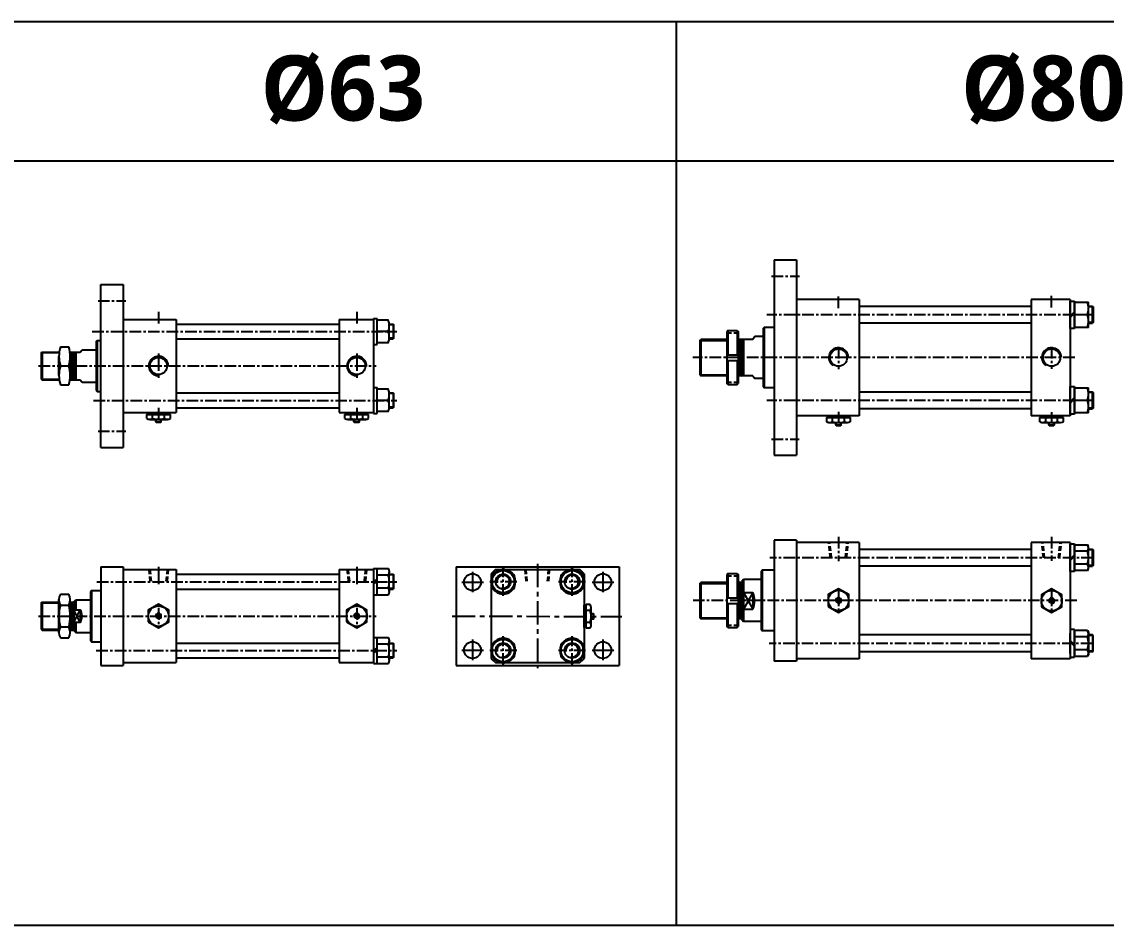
# Model space of a CAD drawing. Extents: x -819 to 4679, y 0 to 1986.
# Drawn here: x 1215 to 2380, y 1015 to 1986 of the extents above; entities that cross this region are included whole.
import ezdxf

# ---------------------------------------------------------------- set-up
doc = ezdxf.new("R2010")
doc.units = 0
doc.header["$LTSCALE"] = 10
doc.header["$MEASUREMENT"] = 0
for name, pattern in [('CENTER', [2, 1.25, -0.25, 0.25, -0.25]), ('CENTERX2', [4, 2.5, -0.5, 0.5, -0.5]), ('HIDDENX2', [0.75, 0.5, -0.25])]:
    doc.linetypes.add(name, pattern=pattern)
doc.layers.get('0').update_dxf_attribs({"linetype": 'CONTINUOUS'})
doc.layers.get('DEFPOINTS').update_dxf_attribs({"linetype": 'CONTINUOUS'})
for name, color, linetype in [('CEN', 1, 'CENTERX2'), ('CENTER', 1, 'CENTER'), ('DIM', 2, 'CONTINUOUS'), ('HID', 2, 'HIDDENX2'), ('ML', 7, 'CONTINUOUS')]:
    doc.layers.add(name, color=color, linetype=linetype)
doc.styles.add('문자', font='romans.shx')

# ---------------------------------------------------------------- blocks, each defined once
blk = doc.blocks.new('A$C04FF1368')
at = {"layer": 'ML'}
for p, q in [((14.5, 29.1), (2.5, 22.2)), ((26.5, 22.2), (14.5, 29.1)), ((2.5, 22.2), (2.5, 8.3)), ((26.5, 8.3), (26.5, 22.2)), ((2.5, 8.3), (14.5, 1.4)), ((14.5, 1.4), (26.5, 8.3))]:
    blk.add_line(p, q, dxfattribs=at)
at = {"layer": 'ML', "color": 1, "linetype": 'CENTER'}
for p, q in [((14.5, 0), (14.5, 30.5)), ((29, 15.2), (0, 15.2))]:
    blk.add_line(p, q, dxfattribs=at)
at = {"layer": 'ML'}
for radius in [12, 8.1, 8]:
    blk.add_circle((14.5, 15.2), radius, dxfattribs=at)
for start, end in [(94.4562, 145.5438), (34.4562, 85.5438), (154.4562, 205.5438), (334.4562, 25.5438), (214.4562, 265.5438), (274.4562, 325.5438)]:
    blk.add_arc((14.5, 15.2), 13.3, start, end, dxfattribs=at)
at = {"layer": 'ML', "color": 2}
blk.add_arc((14.5, 15.2), 6.92, 257.6643, 189.0156, dxfattribs=at)

msp = doc.modelspace()

# ---------------------------------------------------------------- linework, layer by layer
for p, q in [((4679.4, 1986.4), (0, 1986.4)), ((1918.4, 1015.4), (1918.4, 1986.4)), ((4679.4, 1836.4), (0, 1836.4)), ((1358.9, 1556.6), (1359.4, 1556.1)), ((1358.9, 1556.6), (1364.9, 1556.6)), ((1359.4, 1556.1), (1364.4, 1556.1)), ((1364.9, 1556.6), (1364.4, 1556.1)), ((1571.9, 1556.6), (1572.4, 1556.1)), ((1571.9, 1556.6), (1577.9, 1556.6)), ((1572.4, 1556.1), (1577.4, 1556.1)), ((1577.9, 1556.6), (1577.4, 1556.1)), ((2089.6, 1553.1), (2090.1, 1552.6)), ((2089.6, 1553.1), (2095.6, 1553.1)), ((2090.1, 1552.6), (2095.1, 1552.6)), ((2095.6, 1553.1), (2095.1, 1552.6)), ((2318.6, 1553.1), (2319.1, 1552.6)), ((2318.6, 1553.1), (2324.6, 1553.1)), ((2319.1, 1552.6), (2324.1, 1552.6)), ((2324.6, 1553.1), (2324.1, 1552.6)), ((1829.2, 1344.3), (1829.2, 1350.3)), ((1829.2, 1350.3), (1829.7, 1349.8)), ((1829.2, 1344.3), (1829.7, 1344.8)), ((1829.7, 1344.8), (1829.7, 1349.8)), ((4679.4, 1015.4), (0, 1015.4))]:
    msp.add_line(p, q)
at = {"color": 7, "linetype": 'Continuous'}
for p, q in [((1349.2, 1560.1), (1349.2, 1564.5)), ((1349.2, 1564.5), (1361.9, 1564.5)), ((1349.9, 1566.5), (1373.9, 1566.5)), ((1349.9, 1564.5), (1349.9, 1566.5)), ((1355.6, 1560.1), (1355.6, 1564.5)), ((1361.9, 1564.5), (1374.6, 1564.5)), ((1368.3, 1560.1), (1368.3, 1564.5)), ((1373.9, 1564.5), (1373.9, 1566.5)), ((1374.6, 1560.1), (1374.6, 1564.5)), ((1562.2, 1560.1), (1562.2, 1564.5)), ((1562.2, 1564.5), (1574.9, 1564.5)), ((1562.9, 1566.5), (1586.9, 1566.5)), ((1562.9, 1564.5), (1562.9, 1566.5)), ((1568.6, 1560.1), (1568.6, 1564.5)), ((1574.9, 1564.5), (1587.6, 1564.5)), ((1581.3, 1560.1), (1581.3, 1564.5)), ((1586.9, 1564.5), (1586.9, 1566.5)), ((1587.6, 1560.1), (1587.6, 1564.5)), ((2080.6, 1563), (2104.6, 1563)), ((2080.6, 1561), (2080.6, 1563)), ((2104.6, 1561), (2104.6, 1563)), ((2309.6, 1563), (2333.6, 1563)), ((2309.6, 1561), (2309.6, 1563)), ((2333.6, 1561), (2333.6, 1563)), ((1352.4, 1559.1), (1371.5, 1559.1)), ((1358.9, 1556.6), (1358.9, 1559.1)), ((1364.9, 1556.6), (1364.9, 1559.1)), ((1565.4, 1559.1), (1584.5, 1559.1)), ((1571.9, 1556.6), (1571.9, 1559.1)), ((1577.9, 1556.6), (1577.9, 1559.1)), ((2079.9, 1556.6), (2079.9, 1561)), ((2079.9, 1561), (2092.6, 1561)), ((2083, 1555.6), (2102.1, 1555.6)), ((2086.2, 1556.6), (2086.2, 1561)), ((2089.6, 1553.1), (2089.6, 1555.6)), ((2092.6, 1561), (2105.3, 1561)), ((2095.6, 1553.1), (2095.6, 1555.6)), ((2098.9, 1556.6), (2098.9, 1561)), ((2105.3, 1556.6), (2105.3, 1561)), ((2308.9, 1556.6), (2308.9, 1561)), ((2308.9, 1561), (2321.6, 1561)), ((2312, 1555.6), (2331.1, 1555.6)), ((2315.2, 1556.6), (2315.2, 1561)), ((2318.6, 1553.1), (2318.6, 1555.6)), ((2321.6, 1561), (2334.3, 1561)), ((2324.6, 1553.1), (2324.6, 1555.6)), ((2327.9, 1556.6), (2327.9, 1561)), ((2334.3, 1556.6), (2334.3, 1561)), ((1819.3, 1335.3), (1819.3, 1359.3)), ((1821.3, 1359.3), (1819.3, 1359.3)), ((1825.7, 1360), (1821.3, 1360)), ((1821.3, 1347.3), (1821.3, 1360)), ((1825.7, 1353.7), (1821.3, 1353.7)), ((1826.7, 1337.8), (1826.7, 1356.9)), ((1821.3, 1334.6), (1821.3, 1347.3)), ((1825.7, 1341), (1821.3, 1341)), ((1829.2, 1350.3), (1826.7, 1350.3)), ((1829.2, 1344.3), (1826.7, 1344.3)), ((1821.3, 1335.3), (1819.3, 1335.3)), ((1825.7, 1334.6), (1821.3, 1334.6))]:
    msp.add_line(p, q, dxfattribs=at)
for points in [[(2081.6, 1358.1), (2092.6, 1351.7), (2103.6, 1358.1), (2103.6, 1370.8), (2092.6, 1377.1), (2081.6, 1370.8)], [(2310.6, 1357.8), (2321.6, 1351.5), (2332.6, 1357.8), (2332.6, 1370.5), (2321.6, 1376.9), (2310.6, 1370.5)], [(2091.7, 1365.9), (2090.8, 1364.4), (2091.7, 1362.9), (2093.4, 1362.9), (2094.3, 1364.4), (2093.4, 1365.9)], [(2320.7, 1365.7), (2319.8, 1364.2), (2320.7, 1362.7), (2322.4, 1362.7), (2323.3, 1364.2), (2322.4, 1365.7)], [(1350.9, 1341.4), (1361.9, 1335), (1372.9, 1341.4), (1372.9, 1354.1), (1361.9, 1360.4), (1350.9, 1354.1)], [(1563.9, 1341.4), (1574.9, 1335), (1585.9, 1341.4), (1585.9, 1354.1), (1574.9, 1360.4), (1563.9, 1354.1)], [(1361.1, 1349.2), (1360.2, 1347.7), (1361.1, 1346.2), (1362.8, 1346.2), (1363.7, 1347.7), (1362.8, 1349.2)], [(1574.1, 1349.2), (1573.2, 1347.7), (1574.1, 1346.2), (1575.8, 1346.2), (1576.7, 1347.7), (1575.8, 1349.2)]]:
    msp.add_lwpolyline(points, close=True, dxfattribs=at)
for centre, radius in [((2092.6, 1364.4), 11), ((2092.6, 1364.4), 2.5), ((2321.6, 1364.2), 11), ((2321.6, 1364.2), 2.5), ((1361.9, 1347.7), 11), ((1574.9, 1347.7), 11), ((1361.9, 1347.7), 2.5), ((1574.9, 1347.7), 2.5)]:
    msp.add_circle(centre, radius, dxfattribs=at)
for centre, radius, start, end in [((1352.4, 1564.8), 5.62, 235.6158, 270), ((1352.4, 1564.8), 5.62, 235.6158, 304.3842), ((1361.9, 1580.1), 21, 252.412, 270), ((1361.9, 1580.1), 21, 270, 287.588), ((1371.5, 1564.8), 5.62, 235.6158, 304.3842), ((1565.4, 1564.8), 5.62, 235.6158, 270), ((1565.4, 1564.8), 5.62, 235.6158, 304.3842), ((1574.9, 1580.1), 21, 252.412, 270), ((1574.9, 1580.1), 21, 270, 287.588), ((1584.5, 1564.8), 5.62, 235.6158, 304.3842), ((2083, 1561.3), 5.62, 235.6158, 270), ((2083, 1561.3), 5.62, 235.6158, 304.3842), ((2092.6, 1576.6), 21, 252.412, 270), ((2092.6, 1576.6), 21, 270, 287.588), ((2102.1, 1561.3), 5.62, 235.6158, 304.3842), ((2312, 1561.3), 5.62, 235.6158, 270), ((2312, 1561.3), 5.62, 235.6158, 304.3842), ((2321.6, 1576.6), 21, 252.412, 270), ((2321.6, 1576.6), 21, 270, 287.588), ((2331.1, 1561.3), 5.62, 235.6158, 304.3842), ((1821.1, 1356.9), 5.62, 325.6158, 34.3842), ((1805.7, 1347.3), 21, 0, 17.588), ((1805.7, 1347.3), 21, 342.412, 0), ((1821.1, 1337.8), 5.62, 325.6158, 34.3842), ((1821.1, 1337.8), 5.62, 325.6158, 0)]:
    msp.add_arc(centre, radius, start, end, dxfattribs=at)
at = {"layer": 'CEN', "color": 1, "linetype": 'CENTER'}
for p, q in [((1296.9, 1686.5), (1326.9, 1686.5)), ((1361.9, 1674.5), (1361.9, 1661.5)), ((1574.9, 1674.5), (1574.9, 1661.5)), ((1290.6, 1653.5), (1617.9, 1653.5)), ((1232.9, 1616.5), (1595.9, 1616.5)), ((1291.9, 1579.5), (1617.9, 1579.5)), ((1361.9, 1571.5), (1361.9, 1557.5)), ((1574.9, 1571.5), (1574.9, 1557.5)), ((1296.9, 1546.5), (1326.9, 1546.5)), ((1295.5, 1384.7), (1617.9, 1384.7)), ((1361.9, 1356.7), (1361.9, 1338.7)), ((1574.9, 1356.7), (1574.9, 1338.7)), ((1232.9, 1347.7), (1595.9, 1347.7)), ((1294.9, 1310.7), (1617.9, 1310.7))]:
    msp.add_line(p, q, dxfattribs=at)
at = {"layer": 'CEN', "color": 1, "linetype": 'CENTER', "ltscale": 1.5}
for p, q in [((1361.9, 1630), (1361.9, 1603)), ((1574.9, 1630), (1574.9, 1603)), ((1361.9, 1400.7), (1361.9, 1380.7)), ((1574.9, 1400.7), (1574.9, 1380.7))]:
    msp.add_line(p, q, dxfattribs=at)
at = {"layer": 'CEN'}
for p, q in [((1769.3, 1403.7), (1769.3, 1291.7)), ((1699.3, 1395.4), (1699.3, 1373.5)), ((1839.3, 1395.4), (1839.3, 1373.5)), ((1687.8, 1384.2), (1711, 1384.2)), ((1827.8, 1384.2), (1851, 1384.2)), ((1677.3, 1347.7), (1859.8, 1347.2)), ((1699.3, 1322.4), (1699.3, 1300.5)), ((1839.3, 1322.4), (1839.3, 1300.5)), ((1687.8, 1311.2), (1711, 1311.2)), ((1827.8, 1311.2), (1851, 1311.2))]:
    msp.add_line(p, q, dxfattribs=at)
at = {"layer": 'CENTER'}
for p, q in [((2020.6, 1713), (2050.6, 1713)), ((2092.6, 1678.7), (2092.6, 1691.8)), ((2321.6, 1679.3), (2321.6, 1691.8)), ((2366.2, 1671.5), (2015.6, 1671.5)), ((2092.6, 1637), (2092.6, 1613.2)), ((2321.6, 1637), (2321.6, 1613.5)), ((2346.6, 1625.5), (1936, 1625.5)), ((2366.2, 1579.5), (2015.6, 1579.5)), ((2092.6, 1567.2), (2092.6, 1552.4)), ((2321.6, 1567), (2321.6, 1551.6)), ((2020.6, 1538), (2050.2, 1538)), ((2092.6, 1432.9), (2092.6, 1406.7)), ((2321.6, 1432.9), (2321.6, 1407.1)), ((2366, 1410.4), (2018.7, 1410.4)), ((2092.6, 1375.9), (2092.6, 1352.2)), ((2321.6, 1375.9), (2321.6, 1352.4)), ((2348.7, 1364.4), (1936.4, 1364.4)), ((2365.5, 1318.4), (2018.1, 1318.4))]:
    msp.add_line(p, q, dxfattribs=at)
at = {"layer": 'DEFPOINTS', "color": 0, "linetype": 'ByBlock'}
for p in [(1294.9, 1634), (1294.9, 1634), (1294.9, 1599), (1294.9, 1599), (1288.9, 1365.2), (1288.9, 1330.2)]:
    msp.add_point(p, dxfattribs=at)
at = {"layer": 'DIM'}
for p, q in [((1943.6, 1644), (1972.6, 1644)), ((1984.6, 1644), (1986.6, 1644)), ((1986.6, 1644), (1988.3, 1645)), ((1943.6, 1607), (1972.6, 1607)), ((1984.6, 1607), (1986.6, 1607)), ((1986.6, 1607), (1988.3, 1606)), ((1359.4, 1556.1), (1359.4, 1559.1)), ((1364.4, 1556.1), (1364.4, 1559.1)), ((1572.4, 1556.1), (1572.4, 1559.1)), ((1577.4, 1556.1), (1577.4, 1559.1)), ((2090.1, 1552.6), (2090.1, 1555.6)), ((2095.1, 1552.6), (2095.1, 1555.6)), ((2319.1, 1552.6), (2319.1, 1555.6)), ((2324.1, 1552.6), (2324.1, 1555.6)), ((1596.9, 1387.1), (1592.9, 1384.7)), ((1596.9, 1384.7), (1592.9, 1382.4)), ((1943.6, 1382.9), (1972.6, 1382.9)), ((1984.6, 1382.9), (1986.6, 1382.9)), ((1986.6, 1382.9), (1988.3, 1383.9)), ((1990.6, 1373.1), (2000.6, 1355.2)), ((2000.6, 1373.1), (1990.6, 1355.2)), ((1277.7, 1341), (1270.9, 1354.5)), ((1270.9, 1341), (1277.7, 1354.5)), ((1829.7, 1349.8), (1826.7, 1349.8)), ((1829.7, 1344.8), (1826.7, 1344.8)), ((1943.6, 1345.9), (1972.6, 1345.9)), ((1984.6, 1345.9), (1986.6, 1345.9)), ((1986.6, 1345.9), (1988.3, 1344.9)), ((1596.9, 1313.1), (1592.9, 1310.7)), ((1596.9, 1310.7), (1592.9, 1308.4))]:
    msp.add_line(p, q, dxfattribs=at)
for centre, radius, start, end in [((2092.6, 1625.5), 10.5, 0, 235.5546), ((2321.6, 1625.5), 10.5, 0, 235.5546), ((1361.9, 1616.5), 10.5, 356.1774, 273.8226), ((1574.9, 1616.5), 10.5, 356.1774, 273.8226), ((2092.6, 1364.4), 3, 270, 180), ((2321.6, 1364.2), 3, 270, 180), ((1361.9, 1347.7), 3, 270, 180), ((1574.9, 1347.7), 3, 270, 180)]:
    msp.add_arc(centre, radius, start, end, dxfattribs=at)
at = {"layer": 'HID'}
for p, q in [((1972.6, 1652), (1984.6, 1652)), ((1972.6, 1599), (1984.6, 1599)), ((2083.8, 1410.4), (2082.1, 1426.9)), ((2085.1, 1410.4), (2083.3, 1426.9)), ((2100, 1410.4), (2101.8, 1426.9)), ((2101.3, 1410.4), (2103.1, 1426.9)), ((2312.8, 1410.4), (2311.1, 1426.9)), ((2314.1, 1410.4), (2312.3, 1426.9)), ((2329, 1410.4), (2330.8, 1426.9)), ((2330.3, 1410.4), (2332.1, 1426.9)), ((1351.4, 1397.7), (1352.8, 1384.7)), ((1352.7, 1397.7), (1354, 1384.7)), ((1371.2, 1397.7), (1369.8, 1384.7)), ((1372.4, 1397.7), (1371.1, 1384.7)), ((1564.4, 1397.7), (1565.8, 1384.7)), ((1565.7, 1397.7), (1567, 1384.7)), ((1584.2, 1397.7), (1582.8, 1384.7)), ((1585.4, 1397.7), (1584.1, 1384.7)), ((1755.5, 1397.7), (1756.7, 1383.7)), ((1756.6, 1397.7), (1757.8, 1383.7)), ((1780.7, 1397.7), (1779.5, 1383.7)), ((1781.9, 1397.7), (1780.7, 1383.7)), ((1972.6, 1390.9), (1984.6, 1390.9)), ((1972.6, 1337.9), (1984.6, 1337.9))]:
    msp.add_line(p, q, dxfattribs=at)
at = {"layer": 'ML', "color": 0}
for p, q in [((2023.6, 1730.5), (2023.6, 1662)), ((2023.6, 1730.5), (2047.6, 1730.5)), ((2047.6, 1730.5), (2047.6, 1520.5)), ((1299.9, 1704), (1323.9, 1704)), ((1299.9, 1529), (1299.9, 1704)), ((1323.9, 1704), (1323.9, 1529)), ((2023.6, 1688), (2023.6, 1520.5)), ((2114.6, 1688), (2047.6, 1688)), ((2114.6, 1688), (2114.6, 1563)), ((2299.6, 1680.5), (2114.6, 1680.5)), ((2341.6, 1688), (2299.6, 1688)), ((2299.6, 1688), (2299.6, 1563)), ((2341.6, 1688), (2341.6, 1563)), ((2341.6, 1656.7), (2341.6, 1686.3)), ((2341.6, 1686.3), (2346.2, 1686.3)), ((2341.6, 1662), (2341.6, 1681)), ((2346.2, 1686.3), (2346.2, 1656.7)), ((2346.2, 1657.7), (2346.2, 1685.4)), ((2346.2, 1658), (2346.2, 1685)), ((2346.2, 1685), (2361.2, 1685)), ((2361.2, 1658), (2361.2, 1685)), ((2365.5, 1680.5), (2361.2, 1680.5)), ((2366.2, 1679.9), (2361.2, 1679.9)), ((2362.2, 1680.5), (2365.5, 1680.5)), ((2365.5, 1680.5), (2366.2, 1679.9)), ((2365.5, 1662.5), (2365.5, 1680.5)), ((2366.2, 1679.9), (2366.2, 1663.1)), ((1592.9, 1667.5), (1592.9, 1565.5)), ((1592.9, 1667.5), (1596.9, 1667.5)), ((1596.9, 1639.5), (1596.9, 1667.5)), ((2346.2, 1674.6), (2341.6, 1670)), ((2346.2, 1673.1), (2341.6, 1668.5)), ((2359.9, 1671.5), (2346.2, 1671.5)), ((1323.9, 1666.5), (1380.9, 1666.5)), ((1380.9, 1666.5), (1380.9, 1566.5)), ((1380.9, 1661.5), (1555.9, 1661.5)), ((1555.9, 1666.5), (1555.9, 1566.5)), ((1555.9, 1666.5), (1592.9, 1666.5)), ((1608.9, 1665.7), (1596.9, 1665.7)), ((1609.8, 1661.5), (1614.2, 1661.5)), ((1614.9, 1660.8), (1609.9, 1660.8)), ((1609.9, 1647.5), (1609.9, 1659.6)), ((1614.2, 1661.5), (1614.2, 1645.5)), ((1614.2, 1661.5), (1614.9, 1660.8)), ((1614.9, 1646.3), (1614.9, 1660.8)), ((2012.6, 1658), (2011.6, 1657)), ((2011.6, 1657), (2011.6, 1594)), ((2023.6, 1658), (2012.6, 1658)), ((2012.6, 1658), (2012.6, 1593)), ((2299.6, 1662.5), (2114.6, 1662.5)), ((2346.2, 1656.7), (2341.6, 1656.7)), ((2361.2, 1658), (2346.2, 1658)), ((2366.2, 1663.1), (2361.2, 1663.1)), ((2365.5, 1662.5), (2361.2, 1662.5)), ((2362.2, 1662.5), (2365.5, 1662.5)), ((2366.2, 1663.1), (2365.5, 1662.5)), ((1295.9, 1644), (1294.9, 1643)), ((1295.9, 1644), (1299.9, 1644)), ((1295.9, 1644), (1295.9, 1589)), ((1380.9, 1645.5), (1555.9, 1645.5)), ((1608.9, 1653.5), (1596.9, 1653.5)), ((1609.8, 1645.5), (1614.2, 1645.5)), ((1614.9, 1646.3), (1609.9, 1646.3)), ((1614.9, 1646.3), (1614.2, 1645.5)), ((1943.6, 1644), (1944.6, 1645)), ((1943.6, 1644), (1943.6, 1607)), ((1972.6, 1645), (1944.6, 1645)), ((1944.6, 1645), (1944.6, 1606)), ((1973.6, 1654.5), (1972.6, 1653.5)), ((1972.6, 1653.5), (1972.6, 1597.5)), ((1973.6, 1654.5), (1983.6, 1654.5)), ((1973.6, 1654.5), (1973.6, 1628.5)), ((1983.6, 1654.5), (1984.6, 1653.5)), ((1983.6, 1654.5), (1983.6, 1628.5)), ((1984.6, 1653.5), (1984.6, 1597.5)), ((2000.6, 1645), (1984.6, 1645)), ((1984.6, 1645), (1984.6, 1606)), ((1986.6, 1645), (1986.6, 1606)), ((1988.6, 1645), (1988.6, 1606)), ((1990.6, 1645), (1990.6, 1606)), ((2002.6, 1648), (2000.6, 1645)), ((2011.6, 1648), (2002.6, 1648)), ((1256.4, 1636.9), (1265.4, 1636.9)), ((1277.7, 1631.5), (1279.7, 1634)), ((1279.7, 1634), (1294.9, 1634)), ((1294.9, 1643), (1294.9, 1590)), ((1592.9, 1639.5), (1596.9, 1639.5)), ((1608.9, 1641.4), (1596.9, 1641.4)), ((1235.9, 1630.8), (1236.7, 1631.5)), ((1235.9, 1630.8), (1235.9, 1602.3)), ((1235.9, 1630.8), (1255.2, 1630.8)), ((1236.7, 1631.5), (1236.7, 1601.5)), ((1236.7, 1631.5), (1255.3, 1631.5)), ((1254.9, 1606.4), (1254.9, 1626.7)), ((1266.6, 1631.5), (1277.7, 1631.5)), ((1266.7, 1630.8), (1268.9, 1630.8)), ((1266.9, 1606.4), (1266.9, 1626.7)), ((1268.9, 1631.5), (1268.9, 1601.5)), ((1268.9, 1630.8), (1270.2, 1631.5)), ((1270.9, 1631.5), (1270.9, 1601.5)), ((1272.9, 1631.5), (1272.9, 1601.5)), ((1972.6, 1628.5), (1984.6, 1628.5)), ((1972.6, 1622.5), (1984.6, 1622.5)), ((1973.6, 1622.5), (1973.6, 1596.5)), ((1983.6, 1622.5), (1983.6, 1596.5)), ((1256.4, 1616.5), (1265.4, 1616.5)), ((1235.9, 1602.3), (1255.2, 1602.3)), ((1235.9, 1602.3), (1236.7, 1601.5)), ((1236.7, 1601.5), (1255.3, 1601.5)), ((1266.6, 1601.5), (1277.7, 1601.5)), ((1266.7, 1602.3), (1268.9, 1602.3)), ((1268.9, 1602.3), (1270.2, 1601.5)), ((1277.7, 1601.5), (1279.7, 1599)), ((1279.7, 1599), (1294.9, 1599)), ((1943.6, 1607), (1944.6, 1606)), ((1972.6, 1606), (1944.6, 1606)), ((1973.6, 1596.5), (1972.6, 1597.5)), ((1983.6, 1596.5), (1984.6, 1597.5)), ((2000.6, 1606), (1984.6, 1606)), ((2000.6, 1606), (2002.6, 1603)), ((2011.6, 1603), (2002.6, 1603)), ((1256.4, 1596.2), (1265.4, 1596.2)), ((1294.9, 1590), (1295.9, 1589)), ((1295.9, 1589), (1299.9, 1589)), ((1380.9, 1587.5), (1555.9, 1587.5)), ((1592.9, 1593.5), (1596.9, 1593.5)), ((1596.9, 1565.5), (1596.9, 1593.5)), ((1608.9, 1591.7), (1596.9, 1591.7)), ((1609.8, 1587.5), (1614.2, 1587.5)), ((1614.9, 1586.8), (1609.9, 1586.8)), ((1609.9, 1573.5), (1609.9, 1585.6)), ((1614.2, 1587.5), (1614.2, 1571.5)), ((1614.2, 1587.5), (1614.9, 1586.8)), ((1614.9, 1572.3), (1614.9, 1586.8)), ((1973.6, 1596.5), (1983.6, 1596.5)), ((2011.6, 1594), (2012.6, 1593)), ((2023.6, 1593), (2012.6, 1593)), ((2299.6, 1588.5), (2114.6, 1588.5)), ((2341.6, 1564.7), (2341.6, 1594.3)), ((2341.6, 1594.3), (2346.2, 1594.3)), ((2341.6, 1570), (2341.6, 1589)), ((2346.2, 1594.3), (2346.2, 1564.7)), ((2346.2, 1565.7), (2346.2, 1593.4)), ((2346.2, 1566), (2346.2, 1593)), ((2346.2, 1593), (2361.2, 1593)), ((2361.2, 1566), (2361.2, 1593)), ((2365.5, 1588.5), (2361.2, 1588.5)), ((2366.2, 1587.9), (2361.2, 1587.9)), ((2362.2, 1588.5), (2365.5, 1588.5)), ((2365.5, 1588.5), (2366.2, 1587.9)), ((2365.5, 1570.5), (2365.5, 1588.5)), ((2366.2, 1587.9), (2366.2, 1571.1)), ((1608.9, 1579.5), (1596.9, 1579.5)), ((2346.2, 1582.6), (2341.6, 1578)), ((2346.2, 1581.1), (2341.6, 1576.5)), ((2359.9, 1579.5), (2346.2, 1579.5)), ((1323.9, 1566.5), (1380.9, 1566.5)), ((1380.9, 1571.5), (1555.9, 1571.5)), ((1555.9, 1566.5), (1592.9, 1566.5)), ((1592.9, 1565.5), (1596.9, 1565.5)), ((1608.9, 1567.4), (1596.9, 1567.4)), ((1609.8, 1571.5), (1614.2, 1571.5)), ((1614.9, 1572.3), (1609.9, 1572.3)), ((1614.9, 1572.3), (1614.2, 1571.5)), ((2114.6, 1563), (2047.6, 1563)), ((2299.6, 1570.5), (2114.6, 1570.5)), ((2341.6, 1563), (2299.6, 1563)), ((2346.2, 1564.7), (2341.6, 1564.7)), ((2361.2, 1566), (2346.2, 1566)), ((2366.2, 1571.1), (2361.2, 1571.1)), ((2365.5, 1570.5), (2361.2, 1570.5)), ((2362.2, 1570.5), (2365.5, 1570.5)), ((2366.2, 1571.1), (2365.5, 1570.5)), ((1299.9, 1529), (1323.9, 1529)), ((2023.6, 1520.5), (2047.6, 1520.5)), ((2047.6, 1429.4), (2023.6, 1429.4)), ((2023.6, 1429.4), (2023.6, 1299.4)), ((2023.6, 1426.9), (2023.6, 1301.9)), ((2047.6, 1429.4), (2047.6, 1299.4)), ((2114.6, 1426.9), (2047.6, 1426.9)), ((2114.6, 1426.9), (2114.6, 1301.9)), ((2341.6, 1426.9), (2299.6, 1426.9)), ((2299.6, 1426.9), (2299.6, 1301.9)), ((2341.6, 1426.9), (2341.6, 1301.9)), ((2341.6, 1395.6), (2341.6, 1425.2)), ((2341.6, 1425.2), (2346.2, 1425.2)), ((2346.2, 1425.2), (2346.2, 1395.6)), ((2346.2, 1396.6), (2346.2, 1424.3)), ((2346.2, 1424.3), (2360.1, 1424.3)), ((2361.2, 1422.4), (2360.1, 1424.3)), ((2361.2, 1398.4), (2361.2, 1422.4)), ((2299.6, 1419.4), (2114.6, 1419.4)), ((2299.6, 1416.4), (2299.6, 1312.4)), ((2341.6, 1399.5), (2341.6, 1421.4)), ((2346.2, 1413.5), (2341.6, 1408.9)), ((2346.2, 1412), (2341.6, 1407.4)), ((2360.1, 1417.4), (2346.2, 1417.4)), ((2365.5, 1419.4), (2361.2, 1419.4)), ((2366.2, 1418.8), (2361.2, 1418.8)), ((2362.2, 1419.4), (2365.5, 1419.4)), ((2365.5, 1419.4), (2366.2, 1418.8)), ((2365.5, 1401.4), (2365.5, 1419.4)), ((2366.2, 1418.8), (2366.2, 1402)), ((1299.9, 1400.7), (1323.9, 1400.7)), ((1299.9, 1400.7), (1299.9, 1294.7)), ((1323.9, 1400.7), (1323.9, 1294.7)), ((1592.9, 1398.7), (1592.9, 1296.7)), ((1592.9, 1398.7), (1608.9, 1398.7)), ((1596.9, 1370.7), (1596.9, 1398.7)), ((1681.8, 1400.7), (1856.8, 1400.7)), ((1681.8, 1400.7), (1681.8, 1294.7)), ((1856.8, 1400.7), (1856.8, 1294.7)), ((2299.6, 1401.4), (2114.6, 1401.4)), ((2360.1, 1403.5), (2346.2, 1403.5)), ((2366.2, 1402), (2361.2, 1402)), ((2365.5, 1401.4), (2361.2, 1401.4)), ((2362.2, 1401.4), (2365.5, 1401.4)), ((2366.2, 1402), (2365.5, 1401.4)), ((1323.9, 1397.7), (1380.9, 1397.7)), ((1380.9, 1397.7), (1380.9, 1297.7)), ((1380.9, 1392.7), (1555.9, 1392.7)), ((1555.9, 1397.7), (1555.9, 1297.7)), ((1555.9, 1397.7), (1592.9, 1397.7)), ((1608.9, 1391.7), (1596.9, 1391.7)), ((1609.9, 1374.2), (1609.9, 1395.2)), ((1609.9, 1392.7), (1614.2, 1392.7)), ((1614.9, 1392), (1609.9, 1392)), ((1614.2, 1392.7), (1614.2, 1376.7)), ((1614.2, 1392.7), (1614.9, 1392)), ((1614.9, 1377.5), (1614.9, 1392)), ((1719.3, 1393.1), (1719.3, 1302.4)), ((1724, 1397.7), (1814.7, 1397.7)), ((1819.3, 1393.1), (1819.3, 1302.4)), ((1973.6, 1393.4), (1972.6, 1392.4)), ((1972.6, 1392.4), (1972.6, 1336.4)), ((1973.6, 1393.4), (1983.6, 1393.4)), ((1973.6, 1393.4), (1973.6, 1367.4)), ((1983.6, 1393.4), (1984.6, 1392.4)), ((1983.6, 1393.4), (1983.6, 1367.4)), ((1984.6, 1392.4), (1984.6, 1336.4)), ((1990.6, 1386.9), (1988.6, 1384.9)), ((2009.6, 1386.9), (1990.6, 1386.9)), ((1990.6, 1386.9), (1990.6, 1341.9)), ((2010.6, 1396.9), (2009.6, 1395.9)), ((2009.6, 1395.9), (2009.6, 1332.9)), ((2023.6, 1396.9), (2010.6, 1396.9)), ((2010.6, 1396.9), (2010.6, 1331.9)), ((2346.2, 1395.6), (2341.6, 1395.6)), ((2360.1, 1396.6), (2346.2, 1396.6)), ((2360.1, 1396.6), (2361.2, 1398.4)), ((1289.9, 1375.2), (1288.9, 1374.2)), ((1289.9, 1375.2), (1299.9, 1375.2)), ((1289.9, 1375.2), (1289.9, 1320.2)), ((1380.9, 1376.7), (1555.9, 1376.7)), ((1608.9, 1377.7), (1596.9, 1377.7)), ((1614.9, 1377.5), (1609.9, 1377.5)), ((1609.9, 1376.7), (1614.2, 1376.7)), ((1614.9, 1377.5), (1614.2, 1376.7)), ((1943.6, 1382.9), (1944.6, 1383.9)), ((1943.6, 1382.9), (1943.6, 1345.9)), ((1972.6, 1383.9), (1944.6, 1383.9)), ((1944.6, 1383.9), (1944.6, 1344.9)), ((1988.6, 1383.9), (1984.6, 1383.9)), ((1984.6, 1383.9), (1984.6, 1344.9)), ((1986.6, 1383.9), (1986.6, 1344.9)), ((1988.6, 1384.9), (1988.6, 1343.9)), ((1254.9, 1330.1), (1254.9, 1365.4)), ((1256.4, 1371.2), (1265.4, 1371.2)), ((1266.9, 1330.1), (1266.9, 1365.4)), ((1266.9, 1330.1), (1266.9, 1365.4)), ((1270.9, 1363.2), (1272.9, 1365.2)), ((1272.9, 1365.2), (1288.9, 1365.2)), ((1272.9, 1365.2), (1272.9, 1354.5)), ((1288.9, 1374.2), (1288.9, 1321.2)), ((1592.9, 1370.7), (1608.9, 1370.7)), ((1972.6, 1367.4), (1984.6, 1367.4)), ((1990.6, 1373.1), (2000.6, 1373.1)), ((2000.6, 1373.1), (2000.6, 1355.2)), ((1235.9, 1362), (1236.7, 1362.7)), ((1235.9, 1362), (1235.9, 1333.5)), ((1235.9, 1362), (1254.9, 1362)), ((1236.7, 1362.7), (1236.7, 1332.7)), ((1236.7, 1362.7), (1254.9, 1362.7)), ((1256.4, 1359.5), (1265.4, 1359.5)), ((1266.9, 1362.7), (1270.9, 1362.7)), ((1266.9, 1362), (1268.9, 1362)), ((1268.9, 1362.7), (1268.9, 1332.7)), ((1268.9, 1362), (1270.2, 1362.7)), ((1270.9, 1363.2), (1270.9, 1332.2)), ((1270.9, 1354.5), (1277.7, 1354.5)), ((1277.7, 1354.5), (1277.7, 1341)), ((1972.6, 1361.4), (1984.6, 1361.4)), ((1973.6, 1361.4), (1973.6, 1335.4)), ((1983.6, 1361.4), (1983.6, 1335.4)), ((1990.6, 1355.2), (2000.6, 1355.2)), ((1277.7, 1341), (1270.9, 1341)), ((1272.9, 1341), (1272.9, 1330.2)), ((1943.6, 1345.9), (1944.6, 1344.9)), ((1972.6, 1344.9), (1944.6, 1344.9)), ((1988.6, 1344.9), (1984.6, 1344.9)), ((1988.6, 1343.9), (1990.6, 1341.9)), ((2009.6, 1341.9), (1990.6, 1341.9)), ((1235.9, 1333.5), (1254.9, 1333.5)), ((1235.9, 1333.5), (1236.7, 1332.7)), ((1236.7, 1332.7), (1254.9, 1332.7)), ((1256.4, 1336), (1265.4, 1336)), ((1266.9, 1333.5), (1268.9, 1333.5)), ((1266.9, 1332.7), (1270.9, 1332.7)), ((1268.9, 1333.5), (1270.2, 1332.7)), ((1270.9, 1332.2), (1272.9, 1330.2)), ((1272.9, 1330.2), (1288.9, 1330.2)), ((1973.6, 1335.4), (1972.6, 1336.4)), ((1973.6, 1335.4), (1983.6, 1335.4)), ((1983.6, 1335.4), (1984.6, 1336.4)), ((2009.6, 1332.9), (2010.6, 1331.9)), ((2023.6, 1331.9), (2010.6, 1331.9)), ((2346.2, 1333.2), (2341.6, 1333.2)), ((2341.6, 1333.2), (2341.6, 1303.6)), ((2341.6, 1307.5), (2341.6, 1329.4)), ((2346.2, 1303.6), (2346.2, 1333.2)), ((2360.1, 1332.3), (2346.2, 1332.3)), ((2346.2, 1332.3), (2346.2, 1304.6)), ((2360.1, 1332.3), (2361.2, 1330.4)), ((2361.2, 1330.4), (2361.2, 1306.4)), ((1256.4, 1324.2), (1265.4, 1324.2)), ((1288.9, 1321.2), (1289.9, 1320.2)), ((1289.9, 1320.2), (1299.9, 1320.2)), ((1380.9, 1318.7), (1555.9, 1318.7)), ((1592.9, 1324.7), (1608.9, 1324.7)), ((1596.9, 1296.7), (1596.9, 1324.7)), ((1608.9, 1317.7), (1596.9, 1317.7)), ((1609.9, 1300.2), (1609.9, 1321.2)), ((1609.9, 1318.7), (1614.2, 1318.7)), ((1614.9, 1318), (1609.9, 1318)), ((1614.2, 1318.7), (1614.2, 1302.7)), ((1614.2, 1318.7), (1614.9, 1318)), ((1614.9, 1303.5), (1614.9, 1318)), ((2299.6, 1327.4), (2114.6, 1327.4)), ((2346.2, 1316.9), (2341.6, 1321.5)), ((2346.2, 1315.4), (2341.6, 1320)), ((2360.1, 1325.4), (2346.2, 1325.4)), ((2365.5, 1327.5), (2361.2, 1327.5)), ((2366.2, 1326.8), (2361.2, 1326.8)), ((2362.2, 1327.5), (2365.5, 1327.5)), ((2366.2, 1326.8), (2365.5, 1327.5)), ((2365.5, 1327.5), (2365.5, 1309.5)), ((2366.2, 1310.1), (2366.2, 1326.8)), ((2299.6, 1309.4), (2114.6, 1309.4)), ((2360.1, 1311.5), (2346.2, 1311.5)), ((2361.2, 1306.4), (2360.1, 1304.6)), ((2366.2, 1310.1), (2361.2, 1310.1)), ((2365.5, 1309.5), (2361.2, 1309.5)), ((2362.2, 1309.5), (2365.5, 1309.5)), ((2365.5, 1309.5), (2366.2, 1310.1)), ((1299.9, 1294.7), (1323.9, 1294.7)), ((1323.9, 1297.7), (1380.9, 1297.7)), ((1380.9, 1302.7), (1555.9, 1302.7)), ((1555.9, 1297.7), (1592.9, 1297.7)), ((1592.9, 1296.7), (1608.9, 1296.7)), ((1608.9, 1303.7), (1596.9, 1303.7)), ((1614.9, 1303.5), (1609.9, 1303.5)), ((1609.9, 1302.7), (1614.2, 1302.7)), ((1614.9, 1303.5), (1614.2, 1302.7)), ((1681.8, 1294.7), (1856.8, 1294.7)), ((1724, 1297.7), (1814.7, 1297.7)), ((2047.6, 1299.4), (2023.6, 1299.4)), ((2114.6, 1301.9), (2047.6, 1301.9)), ((2341.6, 1301.9), (2299.6, 1301.9)), ((2341.6, 1303.6), (2346.2, 1303.6)), ((2346.2, 1304.6), (2360.1, 1304.6))]:
    msp.add_line(p, q, dxfattribs=at)
at = {"layer": 'ML'}
for centre, radius in [((2092.6, 1625.5), 9.25), ((2321.6, 1625.5), 9.25), ((1361.9, 1616.5), 9.25), ((1574.9, 1616.5), 9.25), ((1699.3, 1384.2), 9), ((1839.3, 1384.2), 9), ((1699.3, 1311.2), 9), ((1839.3, 1311.2), 9)]:
    msp.add_circle(centre, radius, dxfattribs=at)
for centre, radius, start, end in [((2341.7, 1678.3), 19.5, 339.7297, 20.2703), ((2341.7, 1664.8), 19.5, 339.7297, 20.2703), ((1592.2, 1659.6), 17.7, 339.9803, 20.0197), ((1592.2, 1647.5), 17.7, 339.9803, 20.0197), ((1290.2, 1626.7), 35.3, 163.229, 196.771), ((1231.7, 1626.7), 35.3, 343.229, 16.771), ((1290.2, 1606.4), 35.3, 163.229, 196.771), ((1231.7, 1606.4), 35.3, 343.229, 16.771), ((1592.2, 1585.6), 17.7, 339.9803, 20.0197), ((2341.7, 1586.3), 19.5, 339.7297, 20.2703), ((1592.2, 1573.5), 17.7, 339.9803, 20.0197), ((2341.7, 1572.8), 19.5, 339.7297, 20.2703), ((2355, 1420.8), 6.13, 325.591, 34.409), ((2337.2, 1410.3), 24, 0.4002, 17.1986), ((2337.2, 1410.6), 24, 342.8014, 359.5998), ((1603.7, 1395.2), 6.26, 326.0017, 33.9983), ((2355, 1400), 6.13, 325.591, 34.409), ((1586.5, 1384.7), 23.4, 342.6184, 17.3816), ((1769.3, 1347.7), 67.5, 132.2054, 137.7946), ((1769.3, 1347.7), 67.5, 42.2054, 47.7946), ((1603.7, 1374.2), 6.26, 326.0017, 33.9983), ((1267.2, 1365.4), 12.3, 151.3546, 208.6454), ((1254.7, 1365.4), 12.3, 331.3546, 28.6454), ((1981.4, 1364.2), 21.2, 334.8749, 25.1251), ((1301.7, 1347.7), 46.8, 165.45, 194.55), ((1220.2, 1347.7), 46.8, 345.45, 14.55), ((1266.8, 1347.7), 12.9, 328.1092, 31.8908), ((1267.2, 1330.1), 12.3, 151.3546, 208.6454), ((1254.7, 1330.1), 12.3, 331.3546, 28.6454), ((2355, 1328.8), 6.13, 325.591, 34.409), ((1603.7, 1321.2), 6.26, 326.0017, 33.9983), ((1586.5, 1310.7), 23.4, 342.6184, 17.3816), ((2337.2, 1318.3), 24, 0.4002, 17.1986), ((2337.2, 1318.6), 24, 342.8014, 359.5998), ((2355, 1308), 6.13, 325.591, 34.409), ((1603.7, 1300.2), 6.26, 326.0017, 33.9983), ((1769.3, 1347.7), 67.5, 222.2054, 227.7946), ((1769.3, 1347.7), 67.5, 312.2054, 317.7946)]:
    msp.add_arc(centre, radius, start, end, dxfattribs=at)

# ---------------------------------------------------------------- block references
for p in [(1717.8, 1369.5), (1791.8, 1369.5), (1717.8, 1295.5), (1791.8, 1295.5)]:
    msp.add_blockref('A$C04FF1368', p, dxfattribs=at)

# ---------------------------------------------------------------- texts
at = {"char_height": 70, "attachment_point": 1, "style": '문자'}
for s, insert in [('{\\fMalgun Gothic|b1|i0|c129|p50;%%C63}', (1471.6, 1950.1)), ('{\\fMalgun Gothic|b1|i0|c129|p50;%%C80}', (2224.2, 1950.1))]:
    msp.add_mtext_dynamic_manual_height_columns(s, width=124.533, gutter_width=16, heights=[-75.6], dxfattribs=dict(at, insert=insert))

doc.saveas('drawing.dxf')
